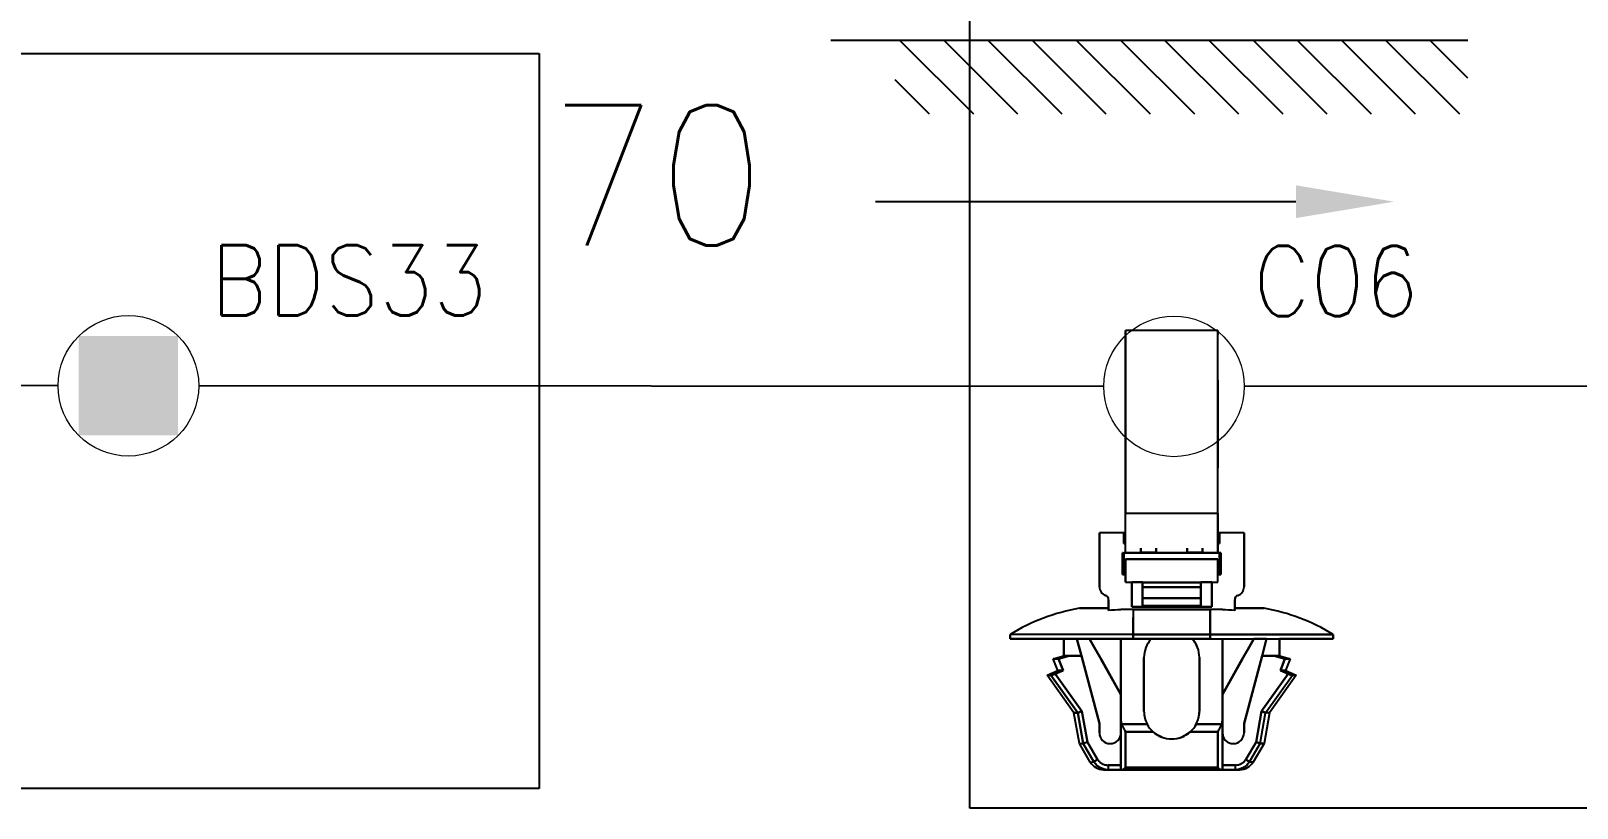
# Model space of a CAD drawing. Header units: inches. Extents: x 47316 to 59086, y 3141 to 11743.
# Drawn here: x 51463.9 to 51518.9, y 6259 to 6286.6 of the extents above; entities that cross this region are included whole.
import ezdxf

# ---------------------------------------------------------------- set-up
doc = ezdxf.new("R2010")
doc.units = ezdxf.units.IN
doc.header["$MEASUREMENT"] = 0
doc.styles.get("Standard").update_dxf_attribs({"font": ''})
doc.styles.get('Standard').set_extended_font_data('SimSun')
doc.linetypes.add('_VH_FELT_TAPE', pattern='A,0.4,-0.7,["FELT",Standard,S=0.3,R=0,X=-0.5,Y=-0.15],-0.7', length=1.8)
doc.linetypes.add('_VH_OTCON', pattern='A,0.0001,[7,VeSys.shx,S=0.1,R=0,X=0,Y=0],-0.4,[7,VeSys.shx,S=0.1,R=0,X=0,Y=0],-0.4,["X",Standard,S=1,R=0,X=-0.5,Y=-0.5],-0.0001,[7,VeSys.shx,S=0.1,R=0,X=0,Y=0],-0.4', length=1.2002)

msp = doc.modelspace()

# ---------------------------------------------------------------- linework, layer by layer
at = {"color": 1}
for p, q in [((51497.287, 6258.989), (51497.287, 6303.228)), ((51407.381, 6285.847), (51481.972, 6285.847)), ((51481.972, 6285.847), (51481.972, 6259.69)), ((51481.972, 6259.69), (51407.381, 6259.69)), ((51619.323, 6258.989), (51497.287, 6258.989))]:
    msp.add_line(p, q, dxfattribs=at)
at = {"color": 0, "lineweight": -3}
for p, q in [((51514.991, 6286.308), (51492.335, 6286.308, 0)), ((51497.422, 6283.679), (51494.794, 6286.308)), ((51498.993, 6283.679), (51496.365, 6286.308)), ((51500.565, 6283.679), (51497.937, 6286.308)), ((51502.136, 6283.679), (51499.508, 6286.308)), ((51503.708, 6283.679), (51501.08, 6286.308)), ((51505.279, 6283.679), (51502.651, 6286.308)), ((51506.851, 6283.679), (51504.223, 6286.308)), ((51508.423, 6283.679), (51505.794, 6286.308)), ((51509.994, 6283.679), (51507.366, 6286.308)), ((51511.566, 6283.679), (51508.937, 6286.308)), ((51513.137, 6283.679), (51510.509, 6286.308)), ((51514.709, 6283.679), (51512.081, 6286.308)), ((51514.991, 6284.969), (51513.652, 6286.308)), ((51495.85, 6283.679), (51494.628, 6284.901))]:
    msp.add_line(p, q, dxfattribs=at)
msp.add_line((51508.877, 6280.568), (51493.93, 6280.568))
at = {"color": 7, "ltscale": 0.378897}
msp.add_line((51502.82, 6275.99), (51502.82, 6269.49), dxfattribs=at)
at = {"color": 7, "ltscale": 0.15}
for p, q in [((51506.104, 6275.99), (51502.82, 6275.99)), ((51502.82, 6269.49), (51506.104, 6269.49)), ((51502.82, 6269.49), (51506.104, 6269.49)), ((51506.104, 6267.853), (51502.82, 6267.853)), ((51502.82, 6267.853), (51506.104, 6267.853)), ((51502.82, 6267.032), (51506.104, 6267.032)), ((51502.82, 6267.032), (51506.104, 6267.032)), ((51506.104, 6260.438), (51502.82, 6260.438)), ((51502.82, 6260.438), (51506.104, 6260.438))]:
    msp.add_line(p, q, dxfattribs=at)
at = {"color": 7, "ltscale": 0.215019}
msp.add_line((51502.82, 6271.523), (51502.82, 6275.99), dxfattribs=at)
at = {"color": 7, "ltscale": 0.315749}
msp.add_line((51502.82, 6275.99), (51502.82, 6270.051), dxfattribs=at)
at = {"color": 7, "ltscale": 0.378905}
msp.add_line((51502.82, 6269.49), (51502.82, 6275.99), dxfattribs=at)
at = {"color": 7, "ltscale": 0.315758}
msp.add_line((51502.82, 6275.99), (51502.82, 6270.051), dxfattribs=at)
at = {"color": 7, "ltscale": 0.179182}
msp.add_line((51502.82, 6271.745), (51502.82, 6275.668), dxfattribs=at)
at = {"color": 7, "ltscale": 0.378893}
msp.add_line((51506.104, 6269.49), (51506.104, 6275.99), dxfattribs=at)
at = {"color": 7, "ltscale": 0.0272}
msp.add_line((51506.104, 6275.842), (51506.104, 6275.99), dxfattribs=at)
at = {"color": 7, "ltscale": 0.37888}
msp.add_line((51506.104, 6269.49), (51506.104, 6275.99), dxfattribs=at)
at = {"color": 7, "ltscale": 0.027199}
msp.add_line((51506.104, 6275.99), (51506.104, 6275.843), dxfattribs=at)
at = {"color": 0, "linetype": '_VH_OTCON', "ltscale": 5}
for p, q in [((51444.714, 6274.118), (51464.861, 6274.028)), ((51502.044, 6273.996), (51469.861, 6274.015))]:
    msp.add_line(p, q, dxfattribs=at)
at = {"color": 7, "ltscale": 0.142589}
msp.add_line((51506.104, 6274.223), (51506.104, 6271.101), dxfattribs=at)
at = {"color": 7, "ltscale": 0.142593}
msp.add_line((51506.104, 6271.1), (51506.104, 6274.222), dxfattribs=at)
at = {"color": 0, "linetype": '_VH_FELT_TAPE', "ltscale": 5}
msp.add_line((51603.929, 6274.028), (51507.044, 6273.996), dxfattribs=at)
at = {"color": 7, "ltscale": 0.026669}
for p, q in [((51502.82, 6271.745), (51502.82, 6271.162)), ((51502.82, 6271.162), (51502.82, 6271.745)), ((51502.82, 6271.523), (51502.82, 6270.939))]:
    msp.add_line(p, q, dxfattribs=at)
at = {"color": 7, "ltscale": 0.108633}
msp.add_line((51502.82, 6268.783), (51502.82, 6271.162), dxfattribs=at)
at = {"color": 7, "ltscale": 0.076392}
msp.add_line((51502.82, 6269.489), (51502.82, 6271.162), dxfattribs=at)
at = {"color": 7, "ltscale": 0.098454}
msp.add_line((51502.82, 6268.783), (51502.82, 6270.939), dxfattribs=at)
at = {"color": 7, "ltscale": 0.057913}
msp.add_line((51502.82, 6268.783), (51502.82, 6270.051), dxfattribs=at)
at = {"color": 7, "ltscale": 0.0644}
for p, q in [((51502.82, 6268.08), (51502.82, 6269.49)), ((51502.82, 6268.08), (51502.82, 6269.49)), ((51506.104, 6269.49), (51506.104, 6268.08)), ((51506.104, 6268.08), (51506.104, 6269.49))]:
    msp.add_line(p, q, dxfattribs=at)
at = {"color": 7, "ltscale": 0.025}
for p, q in [((51501.889, 6268.236), (51501.889, 6268.783)), ((51503.914, 6268.08), (51503.367, 6268.08)), ((51503.914, 6268.08), (51503.367, 6268.08)), ((51503.914, 6268.072), (51503.367, 6268.072)), ((51505.556, 6268.08), (51505.009, 6268.08)), ((51505.556, 6268.08), (51505.009, 6268.08))]:
    msp.add_line(p, q, dxfattribs=at)
at = {"color": 7, "ltscale": 0.039999}
for p, q in [((51502.765, 6268.783), (51501.889, 6268.783)), ((51502.765, 6268.783), (51501.889, 6268.783)), ((51507.034, 6268.783), (51506.158, 6268.783)), ((51507.034, 6268.783), (51506.158, 6268.783))]:
    msp.add_line(p, q, dxfattribs=at)
at = {"color": 7, "ltscale": 0.022501}
for p, q in [((51501.889, 6268.783), (51501.889, 6268.291)), ((51501.889, 6268.783), (51501.889, 6268.291)), ((51507.034, 6268.783), (51507.034, 6268.291)), ((51507.034, 6268.291), (51507.034, 6268.783))]:
    msp.add_line(p, q, dxfattribs=at)
at = {"color": 7, "ltscale": 0.0175}
for p, q in [((51502.765, 6268.783), (51502.765, 6268.4)), ((51502.765, 6268.783), (51502.765, 6268.4)), ((51502.765, 6268.4), (51502.765, 6268.783)), ((51506.158, 6268.783), (51506.158, 6268.4)), ((51506.158, 6268.4), (51506.158, 6268.783))]:
    msp.add_line(p, q, dxfattribs=at)
at = {"color": 7, "ltscale": 0.002499}
for p, q in [((51502.82, 6268.783), (51502.765, 6268.783)), ((51502.765, 6268.4), (51502.82, 6268.4)), ((51502.82, 6268.4), (51502.765, 6268.4)), ((51506.158, 6268.783), (51506.104, 6268.783)), ((51506.104, 6268.4), (51506.158, 6268.4)), ((51506.158, 6268.4), (51506.104, 6268.4)), ((51502.71, 6268.072), (51502.765, 6268.072)), ((51502.71, 6268.072), (51502.765, 6268.072)), ((51506.213, 6268.072), (51506.158, 6268.072)), ((51506.158, 6268.072), (51506.213, 6268.072)), ((51506.158, 6268.072), (51506.213, 6268.072)), ((51502.765, 6267.36), (51502.82, 6267.36)), ((51502.82, 6267.36), (51502.765, 6267.36)), ((51502.765, 6267.36), (51502.82, 6267.36)), ((51506.104, 6267.36), (51506.158, 6267.36)), ((51506.158, 6267.36), (51506.104, 6267.36)), ((51506.104, 6267.36), (51506.158, 6267.36))]:
    msp.add_line(p, q, dxfattribs=at)
at = {"color": 7, "ltscale": 2.6e-05}
for p, q in [((51502.765, 6268.783), (51502.765, 6268.783)), ((51506.158, 6268.783), (51506.158, 6268.783))]:
    msp.add_line(p, q, dxfattribs=at)
at = {"color": 7, "ltscale": 0.064999}
for p, q in [((51501.889, 6268.291), (51501.889, 6266.868)), ((51501.889, 6268.291), (51501.889, 6266.868)), ((51507.034, 6268.291), (51507.034, 6266.868)), ((51507.034, 6266.868), (51507.034, 6268.291))]:
    msp.add_line(p, q, dxfattribs=at)
at = {"color": 7, "ltscale": 0.0625}
msp.add_line((51501.889, 6266.868), (51501.889, 6268.236), dxfattribs=at)
at = {"color": 7, "ltscale": 0.000629}
msp.add_line((51502.724, 6268.072), (51502.71, 6268.072), dxfattribs=at)
at = {"color": 7, "ltscale": 0.035001}
for p, q in [((51502.71, 6268.072), (51502.71, 6267.306)), ((51502.71, 6267.306), (51502.71, 6268.072)), ((51506.213, 6267.306), (51506.213, 6268.072)), ((51506.213, 6267.306), (51506.213, 6268.072)), ((51506.213, 6268.072), (51506.213, 6267.306)), ((51503.093, 6265.007), (51503.093, 6265.773)), ((51503.093, 6265.007), (51503.093, 6265.773))]:
    msp.add_line(p, q, dxfattribs=at)
at = {"color": 7, "ltscale": 0.154999}
for p, q in [((51502.765, 6268.072), (51506.158, 6268.072)), ((51506.158, 6268.072), (51502.765, 6268.072))]:
    msp.add_line(p, q, dxfattribs=at)
at = {"color": 7, "ltscale": 0.032501}
for p, q in [((51502.765, 6268.072), (51502.765, 6267.36)), ((51502.765, 6268.072), (51502.765, 6267.36)), ((51506.158, 6268.072), (51506.158, 6267.36)), ((51506.158, 6267.36), (51506.158, 6268.072))]:
    msp.add_line(p, q, dxfattribs=at)
at = {"color": 7, "ltscale": 0.021939}
msp.add_line((51502.765, 6268.072), (51502.765, 6267.592), dxfattribs=at)
at = {"color": 7, "ltscale": 0.0375}
for p, q in [((51502.82, 6267.853), (51502.82, 6267.032)), ((51502.82, 6267.032), (51502.82, 6267.853)), ((51506.104, 6267.032), (51506.104, 6267.853)), ((51506.104, 6267.032), (51506.104, 6267.853))]:
    msp.add_line(p, q, dxfattribs=at)
at = {"color": 7, "ltscale": 0.0075}
for p, q in [((51503.367, 6268.072), (51503.367, 6268.236)), ((51503.367, 6268.236), (51503.367, 6268.072)), ((51503.914, 6268.236), (51503.914, 6268.072)), ((51503.914, 6268.072), (51503.914, 6268.236)), ((51505.009, 6268.072), (51505.009, 6268.236)), ((51505.009, 6268.236), (51505.009, 6268.072)), ((51505.556, 6268.236), (51505.556, 6268.072)), ((51505.556, 6268.072), (51505.556, 6268.236)), ((51498.715, 6265.171), (51498.715, 6265.007)), ((51498.715, 6265.007), (51498.715, 6265.171)), ((51503.093, 6265.171), (51503.093, 6265.007)), ((51503.093, 6265.007), (51503.093, 6265.171)), ((51505.83, 6265.007), (51505.83, 6265.171)), ((51505.83, 6265.171), (51505.83, 6265.007)), ((51510.208, 6265.171), (51510.208, 6265.007)), ((51510.208, 6265.007), (51510.208, 6265.171)), ((51502.197, 6260.519), (51502.197, 6260.355)), ((51502.197, 6260.519), (51502.197, 6260.355)), ((51502.656, 6260.355), (51502.656, 6260.519)), ((51506.726, 6260.355), (51506.726, 6260.519)), ((51506.726, 6260.355), (51506.726, 6260.519))]:
    msp.add_line(p, q, dxfattribs=at)
at = {"color": 7, "ltscale": 0.000322}
msp.add_line((51503.914, 6268.072), (51503.914, 6268.079), dxfattribs=at)
at = {"color": 7, "ltscale": 0.023056}
msp.add_line((51505.514, 6268.072), (51505.009, 6268.072), dxfattribs=at)
at = {"color": 7, "ltscale": 0.000368}
msp.add_line((51505.556, 6268.08), (51505.556, 6268.072), dxfattribs=at)
at = {"color": 7, "ltscale": 0.004999}
for p, q in [((51502.71, 6267.306), (51502.82, 6267.306)), ((51502.82, 6267.306), (51502.71, 6267.306)), ((51506.104, 6267.306), (51506.213, 6267.306)), ((51506.213, 6267.306), (51506.104, 6267.306))]:
    msp.add_line(p, q, dxfattribs=at)
at = {"color": 7, "ltscale": 0.010562}
msp.add_line((51502.765, 6267.36), (51502.765, 6267.592), dxfattribs=at)
at = {"color": 7, "ltscale": 0.002502}
msp.add_line((51502.82, 6267.306), (51502.82, 6267.36), dxfattribs=at)
at = {"color": 7, "ltscale": 0.040002}
for p, q in [((51503.039, 6267.032), (51503.039, 6266.156)), ((51503.039, 6266.156), (51503.039, 6267.032)), ((51505.885, 6266.156), (51505.885, 6267.032)), ((51505.885, 6266.156), (51505.885, 6267.032)), ((51505.885, 6267.032), (51505.885, 6266.156))]:
    msp.add_line(p, q, dxfattribs=at)
at = {"color": 7, "ltscale": 0.017502}
for p, q in [((51503.422, 6267.032), (51503.039, 6267.032)), ((51505.885, 6267.032), (51505.502, 6267.032))]:
    msp.add_line(p, q, dxfattribs=at)
at = {"color": 7, "ltscale": 0.00087}
for p, q in [((51503.422, 6267.013), (51503.422, 6267.032)), ((51503.422, 6267.032), (51503.422, 6267.013)), ((51505.502, 6267.013), (51505.502, 6267.032)), ((51505.502, 6267.032), (51505.502, 6267.013))]:
    msp.add_line(p, q, dxfattribs=at)
at = {"color": 7, "ltscale": 0.023952}
msp.add_line((51503.422, 6266.508), (51503.422, 6267.032), dxfattribs=at)
at = {"color": 7, "ltscale": 0.007443}
for p, q in [((51503.422, 6266.85), (51503.422, 6267.013)), ((51503.422, 6267.013), (51503.422, 6266.85)), ((51505.502, 6266.85), (51505.502, 6267.013)), ((51505.502, 6267.013), (51505.502, 6266.85))]:
    msp.add_line(p, q, dxfattribs=at)
at = {"color": 7, "ltscale": 0.095001}
for p, q in [((51503.422, 6267.013), (51505.502, 6267.013)), ((51505.502, 6267.013), (51503.422, 6267.013)), ((51503.422, 6266.85), (51505.502, 6266.85)), ((51505.502, 6266.85), (51503.422, 6266.85)), ((51505.502, 6266.46), (51503.422, 6266.46)), ((51503.422, 6266.46), (51505.502, 6266.46)), ((51505.502, 6266.188), (51503.422, 6266.188))]:
    msp.add_line(p, q, dxfattribs=at)
at = {"color": 7, "ltscale": 0.017839}
for p, q in [((51503.422, 6266.46), (51503.422, 6266.85)), ((51503.422, 6266.85), (51503.422, 6266.46)), ((51505.502, 6266.46), (51505.502, 6266.85)), ((51505.502, 6266.85), (51505.502, 6266.46))]:
    msp.add_line(p, q, dxfattribs=at)
at = {"color": 7, "ltscale": 0.013786}
msp.add_line((51502.218, 6266.102), (51502.218, 6266.403), dxfattribs=at)
at = {"color": 7, "ltscale": 0.017471}
for p, q in [((51502.218, 6266.021), (51502.218, 6266.403)), ((51506.706, 6266.021), (51506.706, 6266.403))]:
    msp.add_line(p, q, dxfattribs=at)
at = {"color": 7, "ltscale": 0.017476}
for p, q in [((51502.218, 6266.403), (51502.218, 6266.021)), ((51506.706, 6266.403), (51506.706, 6266.021))]:
    msp.add_line(p, q, dxfattribs=at)
at = {"color": 7, "ltscale": 0.129999}
for p, q in [((51503.039, 6266.156), (51505.885, 6266.156)), ((51505.885, 6266.156), (51503.039, 6266.156))]:
    msp.add_line(p, q, dxfattribs=at)
at = {"color": 7, "ltscale": 0.014789}
msp.add_line((51503.422, 6266.48), (51503.422, 6266.156), dxfattribs=at)
at = {"color": 7, "ltscale": 0.013841}
for p, q in [((51503.422, 6266.157), (51503.422, 6266.46)), ((51505.502, 6266.46), (51505.502, 6266.157))]:
    msp.add_line(p, q, dxfattribs=at)
at = {"color": 7, "ltscale": 0.012407}
for p, q in [((51503.422, 6266.188), (51503.422, 6266.46)), ((51505.502, 6266.188), (51505.502, 6266.46))]:
    msp.add_line(p, q, dxfattribs=at)
at = {"color": 7, "ltscale": 0.001447}
msp.add_line((51505.502, 6266.188), (51505.502, 6266.156), dxfattribs=at)
at = {"color": 7, "ltscale": 0.047501}
for p, q in [((51501.178, 6266.102), (51502.218, 6266.102)), ((51502.218, 6266.102), (51501.178, 6266.102)), ((51506.706, 6266.102), (51507.745, 6266.102)), ((51507.745, 6266.102), (51506.706, 6266.102))]:
    msp.add_line(p, q, dxfattribs=at)
at = {"color": 7, "ltscale": 0.00369}
for p, q in [((51502.218, 6266.021), (51502.218, 6266.102)), ((51506.706, 6266.102), (51506.706, 6266.021))]:
    msp.add_line(p, q, dxfattribs=at)
at = {"color": 7, "ltscale": 0.040567}
for p, q in [((51503.093, 6266.059), (51503.093, 6265.171)), ((51505.83, 6266.059), (51505.83, 6265.171))]:
    msp.add_line(p, q, dxfattribs=at)
at = {"color": 7, "ltscale": 0.125}
for p, q in [((51505.83, 6266.059), (51503.093, 6266.059)), ((51503.093, 6266.059), (51505.83, 6266.059)), ((51505.83, 6265.171), (51503.093, 6265.171)), ((51503.093, 6265.171), (51505.83, 6265.171)), ((51505.83, 6265.007), (51503.093, 6265.007)), ((51503.093, 6265.007), (51505.83, 6265.007))]:
    msp.add_line(p, q, dxfattribs=at)
at = {"color": 7, "ltscale": 0.040569}
for p, q in [((51503.093, 6266.059), (51503.093, 6265.171)), ((51505.83, 6265.171), (51505.83, 6266.059))]:
    msp.add_line(p, q, dxfattribs=at)
at = {"color": 7, "ltscale": 0.02751}
msp.add_line((51505.83, 6265.171), (51505.83, 6265.773), dxfattribs=at)
msp.add_line((51505.83, 6265.171), (51505.83, 6265.773), dxfattribs=at)
at = {"color": 7, "ltscale": 0.2}
for p, q in [((51503.093, 6265.171), (51498.715, 6265.171)), ((51503.093, 6265.171), (51498.715, 6265.171)), ((51510.208, 6265.171), (51505.83, 6265.171)), ((51505.83, 6265.171), (51510.208, 6265.171)), ((51503.093, 6265.007), (51498.715, 6265.007)), ((51498.715, 6265.007), (51503.093, 6265.007)), ((51505.83, 6265.007), (51510.208, 6265.007)), ((51505.83, 6265.007), (51510.208, 6265.007))]:
    msp.add_line(p, q, dxfattribs=at)
at = {"color": 7, "ltscale": 0.087396}
for p, q in [((51498.715, 6265.007), (51500.628, 6265.007)), ((51510.208, 6265.007), (51508.295, 6265.007)), ((51510.208, 6265.007), (51508.295, 6265.007))]:
    msp.add_line(p, q, dxfattribs=at)
at = {"color": 7, "ltscale": 0.0875}
for p, q in [((51500.631, 6265.007), (51498.715, 6265.007)), ((51503.477, 6262.435), (51503.477, 6264.35)), ((51503.477, 6264.35), (51503.477, 6262.435)), ((51505.447, 6264.35), (51505.447, 6262.435)), ((51505.447, 6262.435), (51505.447, 6264.35)), ((51505.447, 6262.435), (51505.447, 6264.35))]:
    msp.add_line(p, q, dxfattribs=at)
at = {"color": 7, "ltscale": 0.027499}
for p, q in [((51500.631, 6264.405), (51500.631, 6265.007)), ((51500.631, 6265.007), (51500.631, 6264.405)), ((51508.293, 6264.405), (51508.293, 6265.007)), ((51508.293, 6265.007), (51508.293, 6264.405))]:
    msp.add_line(p, q, dxfattribs=at)
at = {"color": 7, "ltscale": 0.028456}
for p, q in [((51501.249, 6264.405), (51501.088, 6265.007)), ((51501.088, 6265.007), (51501.249, 6264.405)), ((51507.675, 6264.405), (51507.835, 6265.007)), ((51507.835, 6265.007), (51507.675, 6264.405))]:
    msp.add_line(p, q, dxfattribs=at)
at = {"color": 7, "ltscale": 0.020602}
for p, q in [((51501.088, 6265.007), (51501.539, 6265.007)), ((51507.835, 6265.007), (51507.384, 6265.007)), ((51507.835, 6265.007), (51507.384, 6265.007))]:
    msp.add_line(p, q, dxfattribs=at)
at = {"color": 7, "ltscale": 0.020749}
msp.add_line((51501.543, 6265.007), (51501.088, 6265.007), dxfattribs=at)
at = {"color": 7, "ltscale": 0.015289}
msp.add_line((51501.707, 6264.717), (51501.542, 6265.008), dxfattribs=at)
at = {"color": 7, "ltscale": 0.015242}
for p, q in [((51501.543, 6265.007), (51501.707, 6264.717)), ((51507.217, 6264.717), (51507.381, 6265.007))]:
    msp.add_line(p, q, dxfattribs=at)
at = {"color": 7, "ltscale": 0.02697}
msp.add_line((51501.997, 6264.203), (51501.707, 6264.717), dxfattribs=at)
at = {"color": 7, "ltscale": 0.026985}
for p, q in [((51501.707, 6264.717), (51501.997, 6264.203)), ((51506.926, 6264.203), (51507.217, 6264.717))]:
    msp.add_line(p, q, dxfattribs=at)
at = {"color": 7, "ltscale": 0.089999}
for p, q in [((51502.656, 6265.007), (51502.656, 6263.037)), ((51502.656, 6263.037), (51502.656, 6265.007)), ((51506.268, 6263.037), (51506.268, 6265.007)), ((51506.268, 6265.007), (51506.268, 6263.037))]:
    msp.add_line(p, q, dxfattribs=at)
at = {"color": 7, "ltscale": 0.02701}
msp.add_line((51507.217, 6264.717), (51506.926, 6264.203), dxfattribs=at)
at = {"color": 7, "ltscale": 0.015215}
msp.add_line((51507.381, 6265.007), (51507.217, 6264.717), dxfattribs=at)
at = {"color": 7, "ltscale": 0.018183}
msp.add_line((51500.248, 6264.296), (51500.631, 6264.405), dxfattribs=at)
at = {"color": 7, "ltscale": 0.008429}
for p, q in [((51500.432, 6264.296), (51500.248, 6264.296)), ((51508.327, 6263.885), (51508.511, 6263.885))]:
    msp.add_line(p, q, dxfattribs=at)
at = {"color": 7, "ltscale": 0.020195}
for p, q in [((51500.412, 6263.885), (51500.248, 6264.296)), ((51500.432, 6264.296), (51500.597, 6263.885)), ((51500.597, 6263.885), (51500.432, 6264.296)), ((51508.491, 6264.296), (51508.327, 6263.885)), ((51508.327, 6263.885), (51508.491, 6264.296)), ((51508.676, 6264.296), (51508.511, 6263.885))]:
    msp.add_line(p, q, dxfattribs=at)
at = {"color": 7, "ltscale": 0.008438}
msp.add_line((51500.248, 6264.296), (51500.433, 6264.296), dxfattribs=at)
at = {"color": 7, "ltscale": 0.002185}
msp.add_line((51500.339, 6264.296), (51500.291, 6264.296), dxfattribs=at)
at = {"color": 7, "ltscale": 0.018199}
for p, q in [((51500.815, 6264.405), (51500.432, 6264.296)), ((51500.432, 6264.296), (51500.815, 6264.405)), ((51508.108, 6264.405), (51508.491, 6264.296)), ((51508.491, 6264.296), (51508.108, 6264.405))]:
    msp.add_line(p, q, dxfattribs=at)
at = {"color": 7, "ltscale": 0.000342}
for p, q in [((51500.638, 6264.405), (51500.631, 6264.405)), ((51508.293, 6264.405), (51508.285, 6264.405))]:
    msp.add_line(p, q, dxfattribs=at)
at = {"color": 7, "ltscale": 0.006641}
msp.add_line((51500.631, 6264.405), (51500.776, 6264.405), dxfattribs=at)
at = {"color": 7, "ltscale": 0.002142}
msp.add_line((51500.678, 6264.405), (51500.631, 6264.405), dxfattribs=at)
at = {"color": 7, "ltscale": 0.00033}
for p, q in [((51500.631, 6264.405), (51500.638, 6264.405)), ((51508.285, 6264.405), (51508.293, 6264.405)), ((51508.511, 6263.885), (51508.504, 6263.885))]:
    msp.add_line(p, q, dxfattribs=at)
at = {"color": 7, "ltscale": 0.002136}
msp.add_line((51500.631, 6264.405), (51500.677, 6264.405), dxfattribs=at)
at = {"color": 7, "ltscale": 0.001825}
msp.add_line((51500.638, 6264.405), (51500.678, 6264.405), dxfattribs=at)
at = {"color": 7, "ltscale": 0.003674}
for p, q in [((51500.719, 6264.405), (51500.638, 6264.405)), ((51508.285, 6264.405), (51508.205, 6264.405))]:
    msp.add_line(p, q, dxfattribs=at)
at = {"color": 7, "ltscale": 0.006305}
msp.add_line((51500.677, 6264.405), (51500.815, 6264.405), dxfattribs=at)
at = {"color": 7, "ltscale": 0.006299}
msp.add_line((51500.815, 6264.405), (51500.678, 6264.405), dxfattribs=at)
at = {"color": 7, "ltscale": 0.00329}
msp.add_line((51500.791, 6264.405), (51500.719, 6264.405), dxfattribs=at)
at = {"color": 7, "ltscale": 0.019785}
for p, q in [((51501.249, 6264.405), (51500.815, 6264.405)), ((51500.815, 6264.405), (51501.249, 6264.405)), ((51507.675, 6264.405), (51508.108, 6264.405)), ((51508.108, 6264.405), (51507.675, 6264.405))]:
    msp.add_line(p, q, dxfattribs=at)
at = {"color": 7, "ltscale": 0.11383}
for p, q in [((51501.889, 6261.997), (51501.249, 6264.405)), ((51501.249, 6264.405), (51501.889, 6261.997)), ((51507.034, 6261.997), (51507.675, 6264.405)), ((51507.675, 6264.405), (51507.034, 6261.997))]:
    msp.add_line(p, q, dxfattribs=at)
at = {"color": 7, "ltscale": 0.065039}
msp.add_line((51502.656, 6263.037), (51501.955, 6264.277), dxfattribs=at)
at = {"color": 7, "ltscale": 0.06116}
msp.add_line((51502.656, 6263.037), (51501.997, 6264.203), dxfattribs=at)
at = {"color": 7, "ltscale": 0.061156}
for p, q in [((51501.997, 6264.203), (51502.656, 6263.037)), ((51506.268, 6263.037), (51506.926, 6264.203))]:
    msp.add_line(p, q, dxfattribs=at)
at = {"color": 7, "ltscale": 0.040697}
msp.add_line((51502.656, 6263.24), (51502.656, 6264.131), dxfattribs=at)
at = {"color": 7, "ltscale": 0.040701}
msp.add_line((51502.656, 6264.131), (51502.656, 6263.24), dxfattribs=at)
at = {"color": 7, "ltscale": 0.064963}
msp.add_line((51506.967, 6264.275), (51506.268, 6263.037), dxfattribs=at)
at = {"color": 7, "ltscale": 0.061161}
msp.add_line((51506.926, 6264.203), (51506.268, 6263.037), dxfattribs=at)
at = {"color": 7, "ltscale": 0.008441}
for p, q in [((51508.293, 6264.405), (51508.108, 6264.405)), ((51508.108, 6264.405), (51508.293, 6264.405)), ((51508.512, 6263.885), (51508.327, 6263.885))]:
    msp.add_line(p, q, dxfattribs=at)
at = {"color": 7, "ltscale": 0.008432}
msp.add_line((51508.108, 6264.405), (51508.293, 6264.405), dxfattribs=at)
at = {"color": 7, "ltscale": 0.00434}
msp.add_line((51508.205, 6264.405), (51508.11, 6264.405), dxfattribs=at)
at = {"color": 7, "ltscale": 0.002209}
msp.add_line((51508.237, 6264.405), (51508.285, 6264.405), dxfattribs=at)
at = {"color": 7, "ltscale": 0.000286}
for p, q in [((51508.291, 6264.403), (51508.285, 6264.405)), ((51508.285, 6264.405), (51508.291, 6264.403))]:
    msp.add_line(p, q, dxfattribs=at)
at = {"color": 7, "ltscale": 0.018174}
msp.add_line((51508.293, 6264.405), (51508.675, 6264.296), dxfattribs=at)
at = {"color": 7, "ltscale": 0.004681}
for p, q in [((51508.593, 6264.296), (51508.491, 6264.296)), ((51508.491, 6264.296), (51508.593, 6264.296))]:
    msp.add_line(p, q, dxfattribs=at)
at = {"color": 7, "ltscale": 0.002823}
msp.add_line((51508.655, 6264.296), (51508.593, 6264.296), dxfattribs=at)
at = {"color": 7, "ltscale": 0.00282}
for p, q in [((51508.593, 6264.296), (51508.655, 6264.296)), ((51500.432, 6263.885), (51500.494, 6263.885))]:
    msp.add_line(p, q, dxfattribs=at)
at = {"color": 7, "ltscale": 0.000925}
msp.add_line((51508.676, 6264.296), (51508.655, 6264.296), dxfattribs=at)
at = {"color": 7, "ltscale": 0.000912}
for p, q in [((51508.655, 6264.296), (51508.675, 6264.296)), ((51500.412, 6263.885), (51500.432, 6263.885))]:
    msp.add_line(p, q, dxfattribs=at)
at = {"color": 7, "ltscale": 0.019}
msp.add_line((51500.029, 6263.721), (51500.412, 6263.885), dxfattribs=at)
at = {"color": 7, "ltscale": 4.3e-05}
msp.add_line((51500.029, 6263.721), (51500.03, 6263.721), dxfattribs=at)
at = {"color": 7, "ltscale": 0.075271}
for p, q in [((51500.987, 6262.38), (51500.029, 6263.721)), ((51500.164, 6263.721), (51501.122, 6262.38)), ((51501.122, 6262.38), (51500.164, 6263.721)), ((51507.802, 6262.38), (51508.759, 6263.721)), ((51508.894, 6263.721), (51507.937, 6262.38))]:
    msp.add_line(p, q, dxfattribs=at)
at = {"color": 7, "ltscale": 4.9e-05}
msp.add_line((51500.029, 6263.721), (51500.03, 6263.721), dxfattribs=at)
at = {"color": 7, "ltscale": 0.000903}
msp.add_line((51500.03, 6263.721), (51500.05, 6263.721), dxfattribs=at)
at = {"color": 7, "ltscale": 0.000916}
msp.add_line((51500.03, 6263.721), (51500.05, 6263.721), dxfattribs=at)
at = {"color": 7, "ltscale": 0.005222}
msp.add_line((51500.05, 6263.721), (51500.164, 6263.721), dxfattribs=at)
at = {"color": 7, "ltscale": 0.005249}
msp.add_line((51500.05, 6263.721), (51500.165, 6263.721), dxfattribs=at)
at = {"color": 7, "ltscale": 0.013619}
for p, q in [((51500.597, 6263.885), (51500.323, 6263.768)), ((51500.323, 6263.768), (51500.597, 6263.885)), ((51508.327, 6263.885), (51508.601, 6263.768)), ((51508.601, 6263.768), (51508.327, 6263.885))]:
    msp.add_line(p, q, dxfattribs=at)
at = {"color": 7, "ltscale": 0.074459}
for p, q in [((51500.323, 6263.768), (51501.27, 6262.441)), ((51501.27, 6262.441), (51500.323, 6263.768)), ((51508.601, 6263.768), (51507.653, 6262.441)), ((51507.653, 6262.441), (51508.601, 6263.768))]:
    msp.add_line(p, q, dxfattribs=at)
at = {"color": 7, "ltscale": 0.0009}
msp.add_line((51500.431, 6263.885), (51500.412, 6263.885), dxfattribs=at)
at = {"color": 7, "ltscale": 0.002856}
msp.add_line((51500.419, 6263.885), (51500.481, 6263.885), dxfattribs=at)
at = {"color": 7, "ltscale": 0.002869}
msp.add_line((51500.482, 6263.885), (51500.419, 6263.885), dxfattribs=at)
at = {"color": 7, "ltscale": 0.002832}
msp.add_line((51500.493, 6263.885), (51500.431, 6263.885), dxfattribs=at)
at = {"color": 7, "ltscale": 0.004715}
msp.add_line((51500.597, 6263.885), (51500.493, 6263.885), dxfattribs=at)
at = {"color": 7, "ltscale": 0.004687}
msp.add_line((51500.494, 6263.885), (51500.597, 6263.885), dxfattribs=at)
at = {"color": 7, "ltscale": 0.075264}
msp.add_line((51507.802, 6262.38), (51508.759, 6263.721), dxfattribs=at)
at = {"color": 7, "ltscale": 0.004291}
msp.add_line((51508.421, 6263.885), (51508.327, 6263.885), dxfattribs=at)
at = {"color": 7, "ltscale": 0.003809}
msp.add_line((51508.504, 6263.885), (51508.421, 6263.885), dxfattribs=at)
at = {"color": 7, "ltscale": 0.001593}
msp.add_line((51508.47, 6263.885), (51508.504, 6263.885), dxfattribs=at)
at = {"color": 7, "ltscale": 0.000327}
msp.add_line((51508.504, 6263.885), (51508.512, 6263.885), dxfattribs=at)
at = {"color": 7, "ltscale": 0.019025}
msp.add_line((51508.512, 6263.885), (51508.894, 6263.721), dxfattribs=at)
at = {"color": 7, "ltscale": 0.006177}
msp.add_line((51508.759, 6263.721), (51508.894, 6263.721), dxfattribs=at)
at = {"color": 7, "ltscale": 0.006165}
for p, q in [((51508.894, 6263.721), (51508.759, 6263.721)), ((51507.937, 6262.38), (51507.802, 6262.38)), ((51507.937, 6262.38), (51507.802, 6262.38))]:
    msp.add_line(p, q, dxfattribs=at)
at = {"color": 7, "ltscale": 0.039936}
for p, q in [((51502.656, 6263.037), (51502.656, 6262.163)), ((51502.656, 6262.163), (51502.656, 6263.037)), ((51506.268, 6262.163), (51506.268, 6263.037)), ((51506.268, 6263.037), (51506.268, 6262.163))]:
    msp.add_line(p, q, dxfattribs=at)
at = {"color": 7, "ltscale": 0.048712}
msp.add_line((51502.656, 6261.97), (51502.656, 6263.037), dxfattribs=at)
at = {"color": 7, "ltscale": 0.006168}
for p, q in [((51501.122, 6262.38), (51500.987, 6262.38)), ((51500.987, 6262.38), (51501.122, 6262.38))]:
    msp.add_line(p, q, dxfattribs=at)
at = {"color": 7, "ltscale": 0.05076}
for p, q in [((51501.178, 6261.285), (51500.987, 6262.38)), ((51507.937, 6262.38), (51507.745, 6261.285))]:
    msp.add_line(p, q, dxfattribs=at)
at = {"color": 7, "ltscale": 0.002621}
for p, q in [((51501.126, 6262.381), (51501.179, 6262.403)), ((51501.179, 6262.403), (51501.126, 6262.381)), ((51507.745, 6262.403), (51507.798, 6262.381)), ((51507.798, 6262.381), (51507.745, 6262.403))]:
    msp.add_line(p, q, dxfattribs=at)
at = {"color": 7, "ltscale": 0.050773}
for p, q in [((51501.126, 6262.381), (51501.317, 6261.286)), ((51501.317, 6261.286), (51501.126, 6262.381)), ((51507.606, 6261.286), (51507.798, 6262.381))]:
    msp.add_line(p, q, dxfattribs=at)
at = {"color": 7, "ltscale": 0.000205}
for p, q in [((51501.179, 6262.403), (51501.183, 6262.405)), ((51501.183, 6262.405), (51501.179, 6262.403)), ((51507.741, 6262.405), (51507.745, 6262.403)), ((51507.745, 6262.403), (51507.741, 6262.405))]:
    msp.add_line(p, q, dxfattribs=at)
at = {"color": 7, "ltscale": 0.004321}
for p, q in [((51501.183, 6262.405), (51501.27, 6262.441)), ((51501.27, 6262.441), (51501.183, 6262.405)), ((51507.653, 6262.441), (51507.741, 6262.405)), ((51507.741, 6262.405), (51507.653, 6262.441))]:
    msp.add_line(p, q, dxfattribs=at)
at = {"color": 7, "ltscale": 0.051095}
for p, q in [((51501.27, 6262.441), (51501.463, 6261.339)), ((51501.463, 6261.339), (51501.27, 6262.441)), ((51507.653, 6262.441), (51507.461, 6261.339)), ((51507.461, 6261.339), (51507.653, 6262.441))]:
    msp.add_line(p, q, dxfattribs=at)
at = {"color": 7, "ltscale": 0.050769}
msp.add_line((51507.606, 6261.286), (51507.801, 6262.38), dxfattribs=at)
at = {"color": 7, "ltscale": 0.014999}
for p, q in [((51501.889, 6261.669), (51501.889, 6261.997)), ((51501.889, 6261.997), (51501.889, 6261.669)), ((51507.034, 6261.669), (51507.034, 6261.997)), ((51507.034, 6261.669), (51507.034, 6261.997)), ((51507.034, 6261.997), (51507.034, 6261.669))]:
    msp.add_line(p, q, dxfattribs=at)
at = {"color": 7, "ltscale": 0.082565}
for p, q in [((51502.656, 6260.355), (51502.656, 6262.163)), ((51502.656, 6262.163), (51502.656, 6260.355)), ((51506.268, 6262.163), (51506.268, 6260.355)), ((51506.268, 6260.355), (51506.268, 6262.163))]:
    msp.add_line(p, q, dxfattribs=at)
at = {"color": 7, "ltscale": 0.008279}
msp.add_line((51502.656, 6261.789), (51502.656, 6261.97), dxfattribs=at)
at = {"color": 7, "ltscale": 0.005516}
msp.add_line((51502.656, 6261.668), (51502.656, 6261.789), dxfattribs=at)
at = {"color": 7, "ltscale": 0.041339}
for p, q in [((51502.684, 6261.979), (51503.589, 6261.979)), ((51503.589, 6261.979), (51502.684, 6261.979)), ((51505.335, 6261.979), (51506.24, 6261.979)), ((51506.24, 6261.979), (51505.335, 6261.979))]:
    msp.add_line(p, q, dxfattribs=at)
at = {"color": 7, "ltscale": 0.002634}
for p, q in [((51502.684, 6261.979), (51502.704, 6261.925)), ((51506.22, 6261.925), (51506.24, 6261.979))]:
    msp.add_line(p, q, dxfattribs=at)
at = {"color": 7, "ltscale": 0.002635}
for p, q in [((51502.704, 6261.925), (51502.684, 6261.979)), ((51506.24, 6261.979), (51506.22, 6261.925))]:
    msp.add_line(p, q, dxfattribs=at)
at = {"color": 7, "ltscale": 0.006223}
for p, q in [((51501.178, 6261.285), (51501.314, 6261.285)), ((51501.178, 6261.285), (51501.314, 6261.285)), ((51507.745, 6261.285), (51507.609, 6261.285))]:
    msp.add_line(p, q, dxfattribs=at)
at = {"color": 7, "ltscale": 0.034946}
for p, q in [((51501.566, 6260.626), (51501.178, 6261.285)), ((51507.745, 6261.285), (51507.357, 6260.626))]:
    msp.add_line(p, q, dxfattribs=at)
at = {"color": 7, "ltscale": 0.034208}
for p, q in [((51501.694, 6260.64), (51501.314, 6261.285)), ((51507.229, 6260.64), (51507.609, 6261.285))]:
    msp.add_line(p, q, dxfattribs=at)
at = {"color": 7, "ltscale": 0.000128}
for p, q in [((51501.317, 6261.285), (51501.314, 6261.285)), ((51507.609, 6261.285), (51507.606, 6261.285)), ((51507.606, 6261.285), (51507.609, 6261.285))]:
    msp.add_line(p, q, dxfattribs=at)
at = {"color": 7, "ltscale": 0.002806}
for p, q in [((51501.317, 6261.286), (51501.375, 6261.308)), ((51507.549, 6261.308), (51507.606, 6261.286))]:
    msp.add_line(p, q, dxfattribs=at)
at = {"color": 7, "ltscale": 0.00266}
for p, q in [((51501.372, 6261.306), (51501.317, 6261.286)), ((51507.606, 6261.286), (51507.551, 6261.306))]:
    msp.add_line(p, q, dxfattribs=at)
at = {"color": 7, "ltscale": 0.034163}
for p, q in [((51501.317, 6261.286), (51501.694, 6260.64)), ((51507.229, 6260.64), (51507.606, 6261.286))]:
    msp.add_line(p, q, dxfattribs=at)
at = {"color": 7, "ltscale": 0.004276}
for p, q in [((51501.375, 6261.308), (51501.463, 6261.339)), ((51501.463, 6261.339), (51501.375, 6261.307)), ((51507.548, 6261.307), (51507.461, 6261.339)), ((51507.461, 6261.339), (51507.549, 6261.308))]:
    msp.add_line(p, q, dxfattribs=at)
at = {"color": 7, "ltscale": 0.0329}
for p, q in [((51501.463, 6261.339), (51501.828, 6260.719)), ((51501.828, 6260.719), (51501.463, 6261.339)), ((51507.461, 6261.339), (51507.095, 6260.719)), ((51507.095, 6260.719), (51507.461, 6261.339))]:
    msp.add_line(p, q, dxfattribs=at)
at = {"color": 7, "ltscale": 0.052501}
msp.add_line((51502.656, 6260.519), (51502.656, 6261.669), dxfattribs=at)
at = {"color": 7, "ltscale": 0.044711}
for p, q in [((51503.799, 6261.706), (51502.82, 6261.706)), ((51502.82, 6261.706), (51503.799, 6261.706)), ((51506.104, 6261.706), (51505.125, 6261.706)), ((51505.125, 6261.706), (51506.104, 6261.706))]:
    msp.add_line(p, q, dxfattribs=at)
at = {"color": 7, "ltscale": 0.057954}
for p, q in [((51502.82, 6261.706), (51502.82, 6260.438)), ((51502.82, 6260.438), (51502.82, 6261.706)), ((51506.104, 6260.438), (51506.104, 6261.706)), ((51506.104, 6261.706), (51506.104, 6260.438))]:
    msp.add_line(p, q, dxfattribs=at)
at = {"color": 7, "ltscale": 0.001863}
msp.add_line((51503.77, 6261.733), (51503.8, 6261.705), dxfattribs=at)
at = {"color": 7, "ltscale": 0.000505}
msp.add_line((51503.799, 6261.706), (51503.791, 6261.714), dxfattribs=at)
at = {"color": 7, "ltscale": 0.000598}
msp.add_line((51505.125, 6261.706), (51505.134, 6261.715), dxfattribs=at)
at = {"color": 7, "ltscale": 0.006219}
msp.add_line((51507.609, 6261.285), (51507.745, 6261.285), dxfattribs=at)
at = {"color": 7, "ltscale": 0.007092}
for p, q in [((51501.828, 6260.719), (51501.694, 6260.64)), ((51501.694, 6260.64), (51501.828, 6260.719)), ((51507.229, 6260.64), (51507.095, 6260.719)), ((51507.095, 6260.719), (51507.229, 6260.64))]:
    msp.add_line(p, q, dxfattribs=at)
at = {"color": 7, "ltscale": 0.005864}
msp.add_line((51501.567, 6260.625), (51501.694, 6260.64), dxfattribs=at)
at = {"color": 7, "ltscale": 0.005865}
for p, q in [((51501.567, 6260.625), (51501.694, 6260.64)), ((51507.229, 6260.64), (51507.357, 6260.625))]:
    msp.add_line(p, q, dxfattribs=at)
at = {"color": 7, "ltscale": 0.015717}
msp.add_line((51502.039, 6260.355), (51502.383, 6260.355), dxfattribs=at)
at = {"color": 7, "ltscale": 0.015729}
msp.add_line((51502.383, 6260.355), (51502.039, 6260.355), dxfattribs=at)
at = {"color": 7, "ltscale": 0.020941}
for p, q in [((51502.197, 6260.519), (51502.656, 6260.519)), ((51502.656, 6260.519), (51502.197, 6260.519)), ((51502.656, 6260.355), (51502.197, 6260.355)), ((51502.197, 6260.355), (51502.656, 6260.355)), ((51506.726, 6260.519), (51506.268, 6260.519)), ((51506.268, 6260.519), (51506.726, 6260.519)), ((51506.726, 6260.355), (51506.268, 6260.355)), ((51506.268, 6260.355), (51506.726, 6260.355))]:
    msp.add_line(p, q, dxfattribs=at)
at = {"color": 7, "ltscale": 0.012512}
for p, q in [((51502.657, 6260.355), (51502.383, 6260.355)), ((51506.54, 6260.355), (51506.267, 6260.355))]:
    msp.add_line(p, q, dxfattribs=at)
at = {"color": 7, "ltscale": 0.000995}
for p, q in [((51502.677, 6260.355), (51502.656, 6260.355)), ((51502.656, 6260.355), (51502.677, 6260.355)), ((51506.268, 6260.355), (51506.246, 6260.355)), ((51506.246, 6260.355), (51506.268, 6260.355))]:
    msp.add_line(p, q, dxfattribs=at)
at = {"color": 7, "ltscale": 0.163214}
msp.add_line((51506.248, 6260.355), (51502.675, 6260.355), dxfattribs=at)
at = {"color": 7, "ltscale": 0.163013}
msp.add_line((51502.677, 6260.355), (51506.246, 6260.355), dxfattribs=at)
at = {"color": 7, "ltscale": 0.000399}
msp.add_line((51506.24, 6260.356), (51506.248, 6260.355), dxfattribs=at)
at = {"color": 7, "ltscale": 0.012915}
msp.add_line((51506.823, 6260.355), (51506.54, 6260.355), dxfattribs=at)
at = {"color": 7, "ltscale": 0.006183}
msp.add_line((51506.862, 6260.355), (51506.726, 6260.355), dxfattribs=at)
at = {"color": 7, "ltscale": 0.007248}
msp.add_line((51506.726, 6260.355), (51506.885, 6260.355), dxfattribs=at)
at = {"color": 7, "ltscale": 0.004422}
msp.add_line((51506.727, 6260.355), (51506.823, 6260.355), dxfattribs=at)
at = {"color": 7, "ltscale": 0.001605}
msp.add_line((51506.841, 6260.355), (51506.876, 6260.355), dxfattribs=at)
at = {"color": 7, "ltscale": 0.00587}
msp.add_line((51507.357, 6260.625), (51507.229, 6260.64), dxfattribs=at)
at = {"color": 7}
for points in [[(51504.106, 6261.516), (51503.994, 6261.567), (51503.799, 6261.706)], [(51505.125, 6261.706), (51504.929, 6261.567), (51504.817, 6261.516)], [(51502.197, 6260.355), (51502.047, 6260.375), (51501.907, 6260.432), (51501.786, 6260.522), (51501.694, 6260.64)], [(51502.197, 6260.355), (51502.049, 6260.374), (51501.91, 6260.429), (51501.811, 6260.499), (51501.694, 6260.64)], [(51507.229, 6260.64), (51507.137, 6260.521), (51507.016, 6260.432), (51506.876, 6260.375), (51506.726, 6260.355)], [(51507.229, 6260.64), (51507.156, 6260.54), (51507.063, 6260.46), (51506.929, 6260.391), (51506.726, 6260.355)]]:
    msp.add_lwpolyline(points, dxfattribs=at)
at = {"color": 0, "linetype": 'Continuous', "lineweight": 15}
for centre in [(51467.361, 6274.017), (51504.544, 6273.995)]:
    msp.add_circle(centre, 2.5, dxfattribs=at)
at = {"color": 7}
for centre, radius, start, end in [((51502.218, 6266.868), 0.328, 179.9994, 250.5293), ((51502.218, 6266.868), 0.328, 180, 250.5288), ((51502.218, 6266.868), 0.328, 179.9994, 250.5294), ((51506.706, 6266.868), 0.328, 289.4712, 0), ((51506.706, 6266.868), 0.328, 289.4707, 0.0006), ((51502.053, 6266.402), 0.166, 57.0425, 70.4553), ((51502.052, 6266.403), 0.166, 0.3156, 70.2132), ((51502.054, 6266.403), 0.164, 0.0195, 70.5097), ((51506.871, 6266.403), 0.166, 109.7868, 179.6844), ((51506.87, 6266.403), 0.164, 109.4907, 179.9809), ((51506.87, 6266.403), 0.165, 109.5431, 137.7308), ((51502.425, 6259.076), 7.135, 100.0643, 121.3266), ((51503.067, 6256.503), 9.556, 92.4655, 95.0982), ((51503.276, 6253.48), 12.585, 92.8258, 94.8248), ((51503.142, 6253.219), 12.841, 90.2174, 92.1704), ((51503.092, 6256.009), 10.05, 89.9939, 92.4892), ((51503.142, 6253.219), 12.841, 90.2174, 92.1704), ((51505.831, 6256.01), 10.049, 87.5107, 90.0063), ((51505.781, 6253.219), 12.841, 87.8296, 89.7826), ((51505.647, 6253.48), 12.585, 85.1752, 87.1742), ((51505.856, 6256.501), 9.557, 84.902, 87.5344), ((51506.499, 6259.076), 7.135, 58.6734, 79.9357), ((51506.499, 6259.076), 7.135, 58.6734, 79.9357), ((51504.476, 6264.345), 1, 138.4852, 179.6729), ((51504.461, 6264.351), 0.984, 138.1813, 180.0244), ((51504.468, 6264.349), 0.991, 162.0866, 179.9516), ((51504.462, 6264.351), 0.985, 359.9744, 41.8082), ((51504.464, 6264.352), 0.983, 17.7035, 41.8454), ((51504.448, 6264.345), 1, 0.3271, 41.5148), ((51500.143, 6263.987), 0.267, 274.42, 288.4837), ((51500.143, 6263.985), 0.265, 274.518, 288.631), ((51499.981, 6264.562), 0.865, 286.6343, 293.2836), ((51499.995, 6264.523), 0.823, 286.458, 293.4523), ((51508.929, 6264.525), 0.825, 246.5546, 253.5173), ((51508.943, 6264.562), 0.865, 246.715, 253.359), ((51508.779, 6263.984), 0.264, 251.3817, 265.6108), ((51508.78, 6263.988), 0.268, 251.5222, 265.5584), ((51504.469, 6262.439), 0.993, 180.2495, 207.6029), ((51504.462, 6262.435), 0.985, 180.0004, 207.5793), ((51504.468, 6262.436), 0.992, 180.0488, 194.3908), ((51504.454, 6262.439), 0.993, 332.3971, 359.7505), ((51504.462, 6262.435), 0.985, 332.4207, 359.9996), ((51504.454, 6262.436), 0.993, 344.7319, 359.944), ((51504.462, 6262.435), 0.985, 345.5164, 359.9998), ((51504.455, 6262.436), 0.992, 345.3918, 359.9518), ((51503.274, 6262.162), 0.619, 179.9621, 197.2519), ((51503.244, 6262.157), 0.589, 179.457, 197.6365), ((51503.777, 6262.37), 1.162, 202.5469, 207.2773), ((51503.767, 6262.366), 1.151, 202.5671, 207.342), ((51504.314, 6262.654), 1.77, 207.4856, 212.3982), ((51504.287, 6262.639), 1.738, 207.542, 212.4484), ((51504.465, 6262.438), 0.99, 207.6266, 217.3119), ((51504.472, 6262.437), 0.995, 207.4251, 217.048), ((51504.436, 6262.409), 0.949, 217.0272, 227.8015), ((51504.463, 6262.435), 0.986, 217.297, 227.6662), ((51504.487, 6262.409), 0.949, 312.1985, 322.9728), ((51504.46, 6262.435), 0.986, 312.3338, 322.703), ((51504.451, 6262.437), 0.995, 322.952, 332.5749), ((51504.458, 6262.438), 0.99, 322.6881, 332.3734), ((51504.609, 6262.655), 1.77, 327.6022, 332.5141), ((51504.637, 6262.639), 1.738, 327.5519, 332.4578), ((51505.157, 6262.366), 1.151, 332.6577, 337.4331), ((51505.147, 6262.37), 1.162, 332.7219, 337.4536), ((51505.649, 6262.162), 0.619, 342.7481, 0.0379), ((51505.679, 6262.157), 0.589, 342.3665, 0.5393), ((51502.273, 6261.669), 0.383, 180.0245, 359.9755), ((51502.273, 6261.669), 0.383, 180.0079, 359.9921), ((51504.465, 6262.447), 0.997, 227.9955, 248.9005), ((51504.462, 6262.436), 0.986, 240.0689, 253.5652), ((51504.463, 6262.45), 1, 249.1009, 269.9344), ((51504.465, 6262.434), 0.985, 248.6458, 269.788), ((51504.458, 6262.434), 0.985, 270.212, 291.3542), ((51504.461, 6262.45), 1, 270.066, 290.9012), ((51504.461, 6262.437), 0.987, 285.003, 294.1628), ((51504.461, 6262.435), 0.985, 286.5108, 293.4668), ((51504.458, 6262.447), 0.997, 291.0985, 311.9992), ((51506.651, 6261.669), 0.383, 180.0079, 359.9921), ((51506.651, 6261.669), 0.383, 180.0245, 359.9755), ((51502.313, 6261.033), 0.577, 212.9454, 223.7059), ((51502.157, 6260.913), 0.382, 210.5337, 227.0049), ((51506.766, 6260.913), 0.382, 313.0347, 329.4711), ((51506.612, 6261.032), 0.576, 316.2971, 327.0928), ((51502.045, 6260.914), 0.559, 211.1509, 269.3427), ((51502.158, 6260.91), 0.381, 226.6533, 243.1845), ((51502.176, 6260.933), 0.409, 227.0192, 242.3839), ((51502.182, 6260.937), 0.416, 241.8404, 256.7535), ((51502.189, 6260.96), 0.44, 242.4141, 256.7359), ((51502.218, 6261.207), 0.688, 259.1161, 268.2318), ((51502.196, 6260.987), 0.468, 256.6879, 270.119), ((51502.67, 6260.435), 0.0802, 273.4236, 294.5804), ((51502.67, 6260.436), 0.081, 273.684, 294.5891), ((51502.674, 6260.434), 0.0794, 272.667, 292.2233), ((51502.673, 6260.435), 0.0799, 272.8797, 292.2757), ((51502.623, 6260.57), 0.224, 291.1833, 300.7947), ((51502.624, 6260.569), 0.223, 291.0314, 300.6778), ((51502.455, 6260.847), 0.548, 301.0217, 311.6949), ((51502.444, 6260.861), 0.566, 301.1911, 311.5329), ((51506.469, 6260.848), 0.55, 228.2977, 238.9488), ((51506.479, 6260.862), 0.567, 228.4937, 238.8197), ((51506.3, 6260.57), 0.224, 239.2021, 248.8182), ((51506.3, 6260.569), 0.223, 239.3169, 248.9701), ((51506.25, 6260.434), 0.0794, 247.7787, 267.3333), ((51506.25, 6260.435), 0.0799, 247.7277, 267.123), ((51506.727, 6260.987), 0.467, 269.877, 283.354), ((51506.705, 6261.208), 0.688, 271.791, 280.9305), ((51506.734, 6260.96), 0.44, 283.3041, 297.6201), ((51506.741, 6260.938), 0.417, 283.2388, 298.1605), ((51506.879, 6260.914), 0.559, 270.6574, 328.8475), ((51506.748, 6260.933), 0.409, 297.6521, 313.0236), ((51506.767, 6260.909), 0.38, 296.8107, 313.3936)]:
    msp.add_arc(centre, radius, start, end, dxfattribs=at)
msp.add_solid([(51508.877, 6281.152), (51512.377, 6280.568), (51508.877, 6279.985)])
at = {"color": 0, "linetype": 'Continuous', "lineweight": 15, "extrusion": (0, 0, -1)}
msp.add_solid([(-51465.594, 6275.785), (-51465.594, 6272.249), (-51469.129, 6275.785), (-51469.129, 6272.249)], dxfattribs=at)

# ---------------------------------------------------------------- texts
at = {"color": 7, "linetype": '_VH_OTCON', "lineweight": 18, "ltscale": 5, "insert": (51482.316, 6284.008), "char_height": 5, "width": 8.57143, "attachment_point": 1, "rotation": 359.9661}
msp.add_mtext('\\Fromans.shx;\\W0.9000000000;\\T1.0000000000;\\o\\l70', dxfattribs=at)
at = {"color": 21, "linetype": 'Continuous', "lineweight": 15, "char_height": 2.5, "attachment_point": 1}
for s, insert, width in [('\\Fromans.shx;\\W0.9000000000;\\T1.0000000000;\\o\\lBDS33', (51470.29, 6279.017), 10.92857), ('\\Fromans.shx;\\W0.9000000000;\\T1.0000000000;\\o\\lC06', (51507.366, 6278.995), 6.53571)]:
    msp.add_mtext(s, dxfattribs=dict(at, insert=insert, width=width))

doc.saveas('drawing.dxf')
